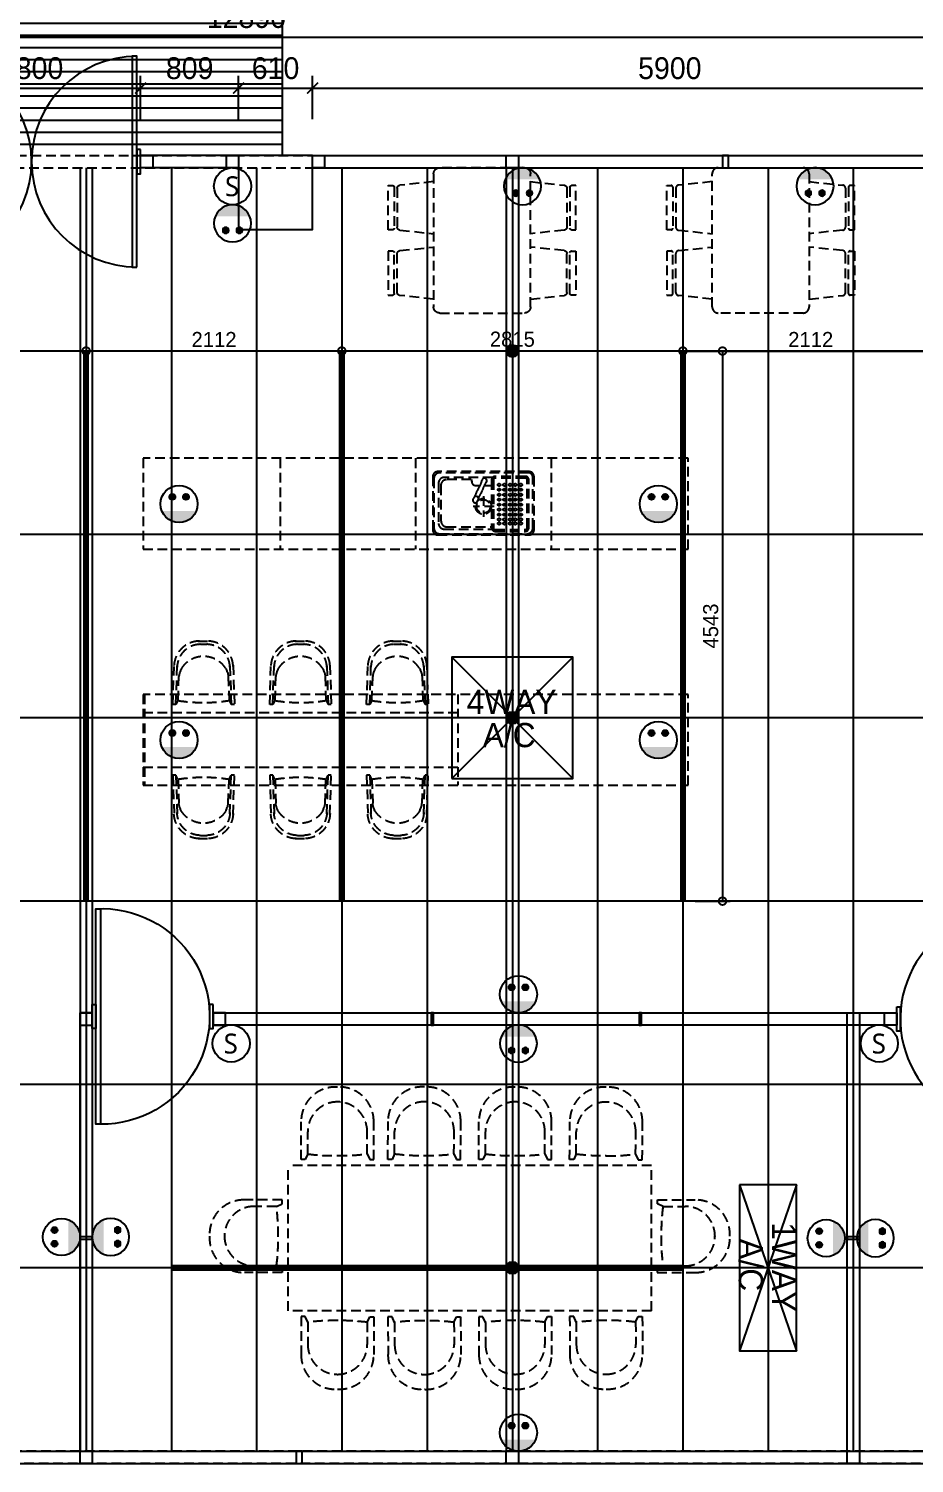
# Model space of a CAD drawing. Header units: millimetres. Extents: x 208943 to 287447, y 51026 to 80481.
# Drawn here: x 264130 to 271441, y 58606 to 70454 of the extents above; entities that cross this region are included whole.
import ezdxf

# ---------------------------------------------------------------- set-up
doc = ezdxf.new("R2010")
doc.units = ezdxf.units.MM
doc.header["$LTSCALE"] = 100
doc.header["$PDMODE"] = 3
doc.linetypes.add('DH-HID2', pattern=[1.2, 0.8, -0.4])
doc.linetypes.add('HID', pattern=[2.5, 1.5, -1])
doc.layers.get('DEFPOINTS').update_dxf_attribs({"color": 248})
for name, color, linetype in [('0-ELC TEXT', 7, 'Continuous'), ('06-LIGHT', 4, 'Continuous'), ('07-DIM WAL', 5, 'Continuous'), ('2CONTINUOUS', 2, 'Continuous'), ('3.기호.계단선', 30, 'Continuous'), ('C-WALL2', 3, 'Continuous'), ('C-WIN', 4, 'Continuous'), ('CO-DO-FR', 7, 'Continuous'), ('CO-DOOR', 8, 'Continuous'), ('E-HAT', 251, 'Continuous'), ('FU-FURM', 251, 'DH-HID2'), ('설비', 140, 'Continuous')]:
    doc.layers.add(name, color=color, linetype=linetype)
doc.styles.add('HY울릉도L', font='Expo M.ttf')
doc.styles.add('YOURNAME', font='HY울릉도M.TTF')
doc.styles.add('코레일둥고', font='Korail_Round_Gothic_Medium.ttf')
doc.dimstyles.new('50', dxfattribs={"dimscale": 50, "dimtxt": 2.5, "dimasz": 2.5, "dimexe": 1.25, "dimexo": 2, "dimtad": 1, "dimdec": 0, "dimtxsty": 'HY울릉도L', "dimblk": 'DOTSMALL', "dimcen": 2.5, "dimclrd": 1, "dimclre": 1, "dimclrt": 7, "dimadec": 0, "dimazin": 0, "dimtfac": 1, "dimtdec": 0, "dimtix": 1, "dimtmove": 0, "dimatfit": 3, "dimldrblk": 'DOTSMALL', "dimfxl": 0, "dimarcsym": 0})
doc.dimstyles.new('YOURNAME-100', dxfattribs={"dimscale": 100, "dimtxt": 1.8, "dimasz": 0.9, "dimexe": 1, "dimexo": 3, "dimgap": 0.7, "dimtad": 1, "dimdec": 0, "dimzin": 0, "dimdsep": 46, "dimtxsty": 'YOURNAME', "dimblk": 'ARCHTICK', "dimcen": 0, "dimclrd": 1, "dimclre": 1, "dimclrt": 7, "dimadec": 0, "dimazin": 0, "dimtfac": 1, "dimtdec": 0, "dimtix": 1, "dimtmove": 2, "dimatfit": 3, "dimldrblk": 'ARCHTICK', "dimfxl": 0, "dimtolj": 1, "dimtzin": 0, "dimarcsym": 0})

# ---------------------------------------------------------------- blocks, each defined once
blk = doc.blocks.new('wjscpvudaus')
at = {"layer": '2CONTINUOUS'}
blk.add_lwpolyline([(223833, 69406), (223833, 68796), (224443, 68796), (224443, 69406)], close=True, dxfattribs=at)
blk = doc.blocks.new('D-014')
at = {"layer": 'CO-DO-FR'}
for points in [[(0, 200), (30, 200), (30, 0), (0, 0)], [(1800, 200), (1770, 200), (1770, 0), (1800, 0)]]:
    blk.add_lwpolyline(points, close=True, dxfattribs=at)
at = {"layer": 'CO-DOOR'}
for points in [[(30, -770), (30, 970), (70, 970), (70, -770)], [(1770, -770), (1770, 970), (1730, 970), (1730, -770)]]:
    blk.add_lwpolyline(points, close=True, dxfattribs=at)
for centre, start, end in [((30, 100), 270, 90), ((1770, 100), 90, 270)]:
    blk.add_arc(centre, 870, start, end, dxfattribs=at)
blk = doc.blocks.new('D-013')
at = {"layer": 'CO-DO-FR'}
for points in [[(0, 200), (30, 200), (30, 0), (0, 0)], [(1000, 200), (970, 200), (970, 0), (1000, 0)]]:
    blk.add_lwpolyline(points, close=True, dxfattribs=at)
at = {"layer": 'CO-DOOR'}
blk.add_lwpolyline([(930, 990), (930, -790), (970, -790), (970, 990)], close=True, dxfattribs=at)
blk.add_arc((920, 101), 890, 86.7961, 270.6278, dxfattribs=at)
blk = doc.blocks.new('F-122')
at = {"layer": 'FU-FURM'}
for p, q in [((-45, 508), (33, 508)), ((-26, 482), (27, 482)), ((-254, -17), (-244, 297)), ((-228, -17), (-218, 303)), ((-200, 238), (-201, 235)), ((-199, 242), (-200, 238)), ((-198, 247), (-199, 242)), ((-196, 252), (-198, 247)), ((-194, 257), (-196, 252)), ((-192, 262), (-194, 257)), ((-190, 267), (-192, 262)), ((-188, 272), (-190, 267)), ((-186, 277), (-188, 272)), ((-183, 281), (-186, 277)), ((183, 282), (185, 278)), ((185, 278), (187, 273)), ((187, 273), (189, 268)), ((189, 268), (191, 263)), ((191, 263), (193, 257)), ((193, 257), (195, 252)), ((195, 252), (197, 247)), ((197, 247), (199, 243)), ((199, 243), (200, 239)), ((200, 239), (201, 235)), ((218, 302), (228, -17)), ((243, 308), (254, -17)), ((-210, 17), (-204, 215)), ((-203, 225), (-204, 222)), ((-204, 222), (-204, 219)), ((-204, 219), (-204, 215)), ((-202, 231), (-203, 228)), ((-203, 228), (-203, 225)), ((-201, 235), (-202, 231)), ((201, 235), (201, 232)), ((201, 232), (202, 229)), ((202, 229), (203, 226)), ((203, 226), (203, 222)), ((203, 222), (203, 219)), ((203, 219), (204, 216)), ((204, 216), (210, 17)), ((-212, 17), (-228, -17)), ((212, 17), (228, -17)), ((-228, -17), (-254, -17)), ((254, -17), (228, -17))]:
    blk.add_line(p, q, dxfattribs=at)
for centre, radius, start, end in [((-31, 294), 214, 90.9092, 178.7855), ((-25, 287), 194, 90.9092, 178.7854), ((24, 287), 194, 1.3565, 89.233), ((30, 294), 214, 1.3567, 89.233), ((0, 162), 219, 33.195, 146.9472), ((0, 162), 219, 158.3494, 158.4722), ((0, 162), 219, 21.67, 21.7928), ((-2, 1331), 1331, 260.9232, 279.2189)]:
    blk.add_arc(centre, radius, start, end, dxfattribs=at)
blk = doc.blocks.new('F-507')
at = {"layer": 'FU-FURM'}
for p, q in [((512, 775), (147, 775)), ((147, 775), (147, 738)), ((160, 725), (500, 725)), ((512, 738), (512, 775)), ((688, 775), (1053, 775)), ((688, 738), (688, 775)), ((1040, 725), (700, 725)), ((1053, 775), (1053, 738)), ((115, 400), (145, 678)), ((169, 700), (500, 700)), ((515, 678), (545, 400)), ((685, 678), (655, 400)), ((1031, 700), (700, 700)), ((1085, 400), (1055, 678)), ((50, 400), (1150, 400)), ((0, -350), (0, 350)), ((1200, 350), (1200, -350)), ((1150, -400), (50, -400)), ((115, -400), (145, -678)), ((515, -678), (545, -400)), ((685, -678), (655, -400)), ((1085, -400), (1055, -678)), ((169, -700), (500, -700)), ((1031, -700), (700, -700)), ((147, -775), (147, -738)), ((512, -775), (147, -775)), ((160, -725), (500, -725)), ((512, -738), (512, -775)), ((688, -738), (688, -775)), ((688, -775), (1053, -775)), ((1040, -725), (700, -725)), ((1053, -775), (1053, -738))]:
    blk.add_line(p, q, dxfattribs=at)
for centre, radius, start, end in [((160, 738), 12.5, 180, 270), ((500, 738), 12.5, 270, 0), ((700, 738), 12.5, 180, 270), ((1040, 738), 12.5, 270, 0), ((169, 675), 25, 90, 172.4054), ((491, 675), 25, 7.5946, 90), ((709, 675), 25, 90, 172.4054), ((1031, 675), 25, 7.5946, 90), ((50, 350), 50, 90, 180), ((1150, 350), 50, 0, 90), ((50, -350), 50, 180, 270), ((1150, -350), 50, 270, 0), ((169, -675), 25, 187.5946, 270), ((491, -675), 25, 270, 352.4054), ((709, -675), 25, 187.5946, 270), ((1031, -675), 25, 270, 352.4054), ((160, -738), 12.5, 90, 180), ((500, -738), 12.5, 0, 90), ((700, -738), 12.5, 90, 180), ((1040, -738), 12.5, 0, 90)]:
    blk.add_arc(centre, radius, start, end, dxfattribs=at)
blk = doc.blocks.new('F-513')
at = {"layer": 'FU-FURM'}
for p, q in [((109, 648), (108, 960)), ((709, 649), (708, 961)), ((825, 650), (826, 962)), ((1425, 649), (1426, 961)), ((1575, 649), (1576, 961)), ((2175, 648), (2176, 960)), ((2325, 648), (2326, 960)), ((2925, 647), (2926, 959)), ((163, 695), (163, 879)), ((654, 696), (653, 879)), ((880, 697), (880, 880)), ((1370, 696), (1371, 880)), ((1630, 696), (1630, 879)), ((2120, 695), (2121, 879)), ((2380, 695), (2380, 879)), ((2870, 694), (2871, 878)), ((3000, 600), (0, 600)), ((0, -600), (0, 600)), ((142, 648), (109, 648)), ((163, 695), (142, 648)), ((654, 696), (675, 649)), ((675, 649), (709, 649)), ((859, 650), (825, 650)), ((880, 697), (859, 650)), ((1370, 696), (1391, 649)), ((1391, 649), (1425, 649)), ((1609, 649), (1575, 649)), ((1630, 696), (1609, 649)), ((2120, 695), (2141, 648)), ((2141, 648), (2175, 648)), ((2359, 648), (2325, 648)), ((2380, 695), (2359, 648)), ((2870, 694), (2891, 647)), ((2891, 647), (2925, 647)), ((3000, -600), (3000, 600)), ((-49, 317), (-361, 316)), ((-96, 262), (-279, 262)), ((-96, 262), (-49, 283)), ((-49, 283), (-49, 317)), ((3049, 317), (3361, 316)), ((3049, 283), (3049, 317)), ((3096, 262), (3049, 283)), ((3096, 262), (3279, 262)), ((-95, -229), (-279, -229)), ((-95, -229), (-48, -249)), ((3095, -229), (3048, -249)), ((3095, -229), (3279, -229)), ((-48, -283), (-360, -284)), ((-48, -249), (-48, -283)), ((3048, -249), (3048, -283)), ((3048, -283), (3360, -284)), ((3000, -600), (0, -600)), ((109, -648), (108, -960)), ((142, -648), (109, -648)), ((163, -695), (142, -648)), ((163, -695), (163, -879)), ((654, -696), (653, -879)), ((654, -696), (675, -649)), ((675, -649), (709, -649)), ((709, -649), (708, -961)), ((825, -650), (826, -962)), ((859, -650), (825, -650)), ((880, -697), (859, -650)), ((880, -697), (880, -880)), ((1370, -696), (1391, -649)), ((1370, -696), (1371, -880)), ((1391, -649), (1425, -649)), ((1425, -649), (1426, -961)), ((1609, -649), (1575, -649)), ((1575, -649), (1576, -961)), ((1630, -696), (1609, -649)), ((1630, -696), (1630, -879)), ((2120, -695), (2141, -648)), ((2120, -695), (2121, -879)), ((2141, -648), (2175, -648)), ((2175, -648), (2176, -960)), ((2325, -648), (2326, -960)), ((2359, -648), (2325, -648)), ((2380, -695), (2359, -648)), ((2380, -695), (2380, -879)), ((2870, -694), (2891, -647)), ((2870, -694), (2871, -878)), ((2891, -647), (2925, -647)), ((2925, -647), (2926, -959))]:
    blk.add_line(p, q, dxfattribs=at)
for centre, radius, start, end in [((392, 964), 284, 86.794, 180.7191), ((424, 964), 284, 359.4711, 93.3157), ((1109, 965), 284, 86.6843, 180.5289), ((1142, 965), 284, 359.2809, 93.206), ((1860, 964), 284, 86.6843, 180.5289), ((1892, 964), 284, 359.2809, 93.206), ((2610, 963), 284, 86.6843, 180.5289), ((2642, 963), 284, 359.2809, 93.206), ((409, 879), 246, 89.8511, 180.0951), ((408, 879), 246, 0.0951, 90.3391), ((1126, 880), 246, 89.6609, 179.9049), ((1125, 880), 246, 359.9049, 90.1489), ((1876, 879), 246, 89.6609, 179.9049), ((1875, 879), 246, 359.9049, 90.1489), ((2626, 878), 246, 89.6609, 179.9049), ((2625, 878), 246, 359.9049, 90.1489), ((383, 2450), 1769, 262.8573, 270.8212), ((428, 2450), 1769, 269.369, 277.3329), ((1106, 2451), 1769, 262.6671, 270.631), ((1150, 2451), 1769, 269.1788, 277.1427), ((1856, 2450), 1769, 262.6671, 270.631), ((1900, 2450), 1769, 269.1788, 277.1427), ((2606, 2450), 1769, 262.6671, 270.631), ((2651, 2449), 1769, 269.1788, 277.1427), ((-364, 32), 284, 89.4711, 183.3157), ((-279, 16), 246, 90.0951, 180.3391), ((-1850, 36), 1769, 359.369, 7.3329), ((4850, 36), 1769, 172.6671, 180.631), ((3279, 16), 246, 359.6609, 89.9049), ((3364, 32), 284, 356.6843, 90.5289), ((-364, 0), 284, 176.794, 270.7191), ((-279, 17), 246, 179.8511, 270.0951), ((-1850, -9), 1769, 352.8573, 0.8212), ((4850, -9), 1769, 179.1788, 187.1427), ((3279, 17), 246, 269.9049, 0.1489), ((3364, 0), 284, 269.2809, 3.206), ((383, -2450), 1769, 89.1788, 97.1427), ((428, -2450), 1769, 82.6671, 90.631), ((1106, -2451), 1769, 89.369, 97.3329), ((1150, -2451), 1769, 82.8573, 90.8212), ((1856, -2450), 1769, 89.369, 97.3329), ((1900, -2450), 1769, 82.8573, 90.8212), ((2606, -2450), 1769, 89.369, 97.3329), ((2651, -2449), 1769, 82.8573, 90.8212), ((409, -879), 246, 179.9049, 270.1489), ((408, -879), 246, 269.6609, 359.9049), ((1126, -880), 246, 180.0951, 270.3391), ((1125, -880), 246, 269.8511, 0.0951), ((1876, -879), 246, 180.0951, 270.3391), ((1875, -879), 246, 269.8511, 0.0951), ((2626, -878), 246, 180.0951, 270.3391), ((2625, -878), 246, 269.8511, 0.0951), ((392, -964), 284, 179.2809, 273.206), ((424, -964), 284, 266.6843, 0.5289), ((1109, -965), 284, 179.4711, 273.3157), ((1142, -965), 284, 266.794, 0.7191), ((1860, -964), 284, 179.4711, 273.3157), ((1892, -964), 284, 266.794, 0.7191), ((2610, -963), 284, 179.4711, 273.3157), ((2642, -963), 284, 266.794, 0.7191)]:
    blk.add_arc(centre, radius, start, end, dxfattribs=at)
blk = doc.blocks.new('cjhrtgy')
at = {"layer": 'E-HAT'}
h = blk.add_hatch(dxfattribs=at)
h.set_pattern_fill('_USER', color=256, scale=100, pattern_type=0)
h.set_pattern_definition([(0, (42030.09, 0), (0, 100), [])])
h.paths.add_polyline_path([(262798, 71356), (266223, 71356), (266223, 69406), (262798, 69406)])
at = {"layer": 'C-WALL2'}
blk.add_lwpolyline([(263254, 69406), (262798, 69406), (262798, 71356), (266223, 71356), (266223, 69406), (265054, 69406)], dxfattribs=at)
at = {"layer": 'C-WIN'}
for p, q in [((265863, 69406), (265154, 69406)), ((266473, 69406), (274413, 69406)), ((265863, 69306), (265154, 69306)), ((266473, 69306), (274413, 69306)), ((258873, 58706), (277373, 58706)), ((258873, 58606), (277373, 58606))]:
    blk.add_line(p, q, dxfattribs=at)
for points in [[(265054, 69406), (265154, 69406), (265154, 69306), (265054, 69306)], [(265763, 69406), (265863, 69406), (265863, 69306), (265763, 69306)], [(266473, 69406), (266573, 69406), (266573, 69306), (266473, 69306)], [(268073, 69406), (268173, 69406), (268173, 69306), (268073, 69306)], [(269858, 69406), (269858, 69306), (269908, 69306), (269908, 69406)], [(264554, 62326), (264654, 62326), (264654, 58606), (264554, 58606)], [(264554, 62226), (264654, 62226), (264654, 62326), (264554, 62326)], [(265654, 62326), (271296, 62326), (271296, 62226), (265654, 62226)], [(265654, 62226), (265754, 62226), (265754, 62326), (265654, 62326)], [(267472, 62226), (267472, 62326), (267452, 62326), (267452, 62226)], [(269190, 62226), (269190, 62326), (269170, 62326), (269170, 62226)], [(270888, 62326), (270988, 62326), (270988, 58606), (270888, 58606)], [(271196, 62326), (271296, 62326), (271296, 62226), (271196, 62226)], [(264554, 60456), (264654, 60456), (264654, 60476), (264554, 60476)], [(270888, 60456), (270988, 60456), (270988, 60476), (270888, 60476)], [(266388, 58606), (266388, 58706), (266338, 58706), (266338, 58606)], [(268073, 58706), (268173, 58706), (268173, 58606), (268073, 58606)]]:
    blk.add_lwpolyline(points, close=True, dxfattribs=at)
at = {"layer": 'FU-FURM'}
for p, q in [((266205, 66906), (266205, 66156)), ((267324, 66906), (267324, 66156)), ((268443, 66906), (268443, 66156)), ((267475, 66739), (267475, 66331)), ((268254, 66787), (267523, 66787)), ((267960, 66749), (267561, 66749)), ((267784, 66730), (267580, 66730)), ((267784, 66730), (267789, 66711)), ((267951, 66727), (267951, 66333)), ((267961, 66727), (267961, 66333)), ((267966, 66727), (267966, 66333)), ((268230, 66757), (267981, 66757)), ((268230, 66747), (267981, 66747)), ((268230, 66742), (267981, 66742)), ((268245, 66333), (268245, 66727)), ((268250, 66333), (268250, 66727)), ((268260, 66333), (268260, 66727)), ((268292, 66331), (268292, 66749)), ((267513, 66701), (267513, 66369)), ((267533, 66683), (267533, 66388)), ((267817, 66682), (267858, 66682)), ((267885, 66594), (267885, 66422)), ((267890, 66682), (267951, 66682)), ((267972, 66508), (267799, 66508)), ((267523, 66283), (268245, 66283)), ((267561, 66321), (267953, 66321)), ((267580, 66340), (267951, 66340)), ((267981, 66318), (268230, 66318)), ((267981, 66313), (268230, 66313)), ((267981, 66303), (268230, 66303)), ((265086, 64956), (265086, 64206)), ((267674, 64956), (267674, 64206)), ((265074, 64806), (267674, 64806)), ((265074, 64356), (267674, 64356))]:
    blk.add_line(p, q, dxfattribs=at)
for points in [[(269574, 66156), (269574, 66906), (265074, 66906), (265074, 66156)], [(269574, 64956), (265074, 64956), (265074, 64206), (269574, 64206)]]:
    blk.add_lwpolyline(points, close=True, dxfattribs=at)
blk.add_lwpolyline([(267506, 66274), (268262, 66274, 0.414214), (268302, 66314), (268302, 66756, 0.414214), (268262, 66796), (267506, 66796, 0.414214), (267466, 66756), (267466, 66314, 0.414214)], format="xyb", close=True, dxfattribs=at)
for centre, radius in [((268014, 66687), 10.7), ((268014, 66647), 10.7), ((268014, 66605), 10.7), ((268058, 66687), 10.7), ((268058, 66647), 10.7), ((268058, 66605), 10.7), ((268104, 66687), 10.7), ((268104, 66647), 10.7), ((268104, 66605), 10.7), ((268147, 66687), 10.7), ((268147, 66647), 10.7), ((268147, 66605), 10.7), ((268193, 66687), 10.7), ((268193, 66647), 10.7), ((268193, 66605), 10.7), ((267884, 66509), 65.6), ((267884, 66509), 56.1), ((268014, 66565), 10.7), ((268014, 66523), 10.7), ((268014, 66483), 10.7), ((268058, 66565), 10.7), ((268058, 66523), 10.7), ((268058, 66483), 10.7), ((268104, 66565), 10.7), ((268104, 66523), 10.7), ((268104, 66483), 10.7), ((268147, 66565), 10.7), ((268147, 66523), 10.7), ((268147, 66483), 10.7), ((268193, 66565), 10.7), ((268193, 66523), 10.7), ((268193, 66483), 10.7), ((268014, 66441), 10.7), ((268014, 66401), 10.7), ((268014, 66368), 10.7), ((268058, 66441), 10.7), ((268058, 66401), 10.7), ((268058, 66368), 10.7), ((268104, 66441), 10.7), ((268104, 66401), 10.7), ((268104, 66368), 10.7), ((268147, 66441), 10.7), ((268147, 66401), 10.7), ((268147, 66368), 10.7), ((268193, 66441), 10.7), ((268193, 66401), 10.7), ((268193, 66368), 10.7)]:
    blk.add_circle(centre, radius, dxfattribs=at)
for centre, radius, start, end in [((267523, 66739), 47.5, 90, 180), ((267561, 66701), 47.5, 90, 180), ((267580, 66682), 47.5, 90, 180), ((267817, 66711), 28.5, 180, 270), ((267692, 66764), 185, 323.5863, 349.4447), ((267892, 66722), 20, 310.6945, 180.7549), ((268056, 66599), 185, 141.4118, 166.8606), ((267981, 66727), 30, 90, 180), ((267981, 66727), 20, 90, 180), ((267981, 66727), 15, 90, 180), ((268230, 66727), 30, 0, 90), ((268230, 66727), 20, 0, 90), ((268230, 66727), 15, 0, 90), ((268254, 66749), 38, 0, 90), ((267574, 66716), 270, 325.9944, 343.4491), ((267824, 66572), 20, 16.6147, 121.8543), ((267881, 66624), 50, 143.5863, 163.4491), ((268016, 66513), 185, 143.6787, 165.202), ((267827, 66652), 50, 323.6787, 346.8606), ((267950, 66711), 28.5, 270, 271.7483), ((267817, 66558), 20, 161.8768, 5.5388), ((267561, 66369), 47.5, 180, 270), ((267582, 66388), 47.5, 180, 270), ((267523, 66331), 47.5, 180, 270), ((267981, 66333), 30, 180, 270), ((267981, 66333), 20, 180, 270), ((267981, 66333), 15, 180, 270), ((268230, 66333), 30, 270, 0), ((268230, 66333), 20, 270, 0), ((268230, 66333), 15, 270, 0), ((268245, 66331), 47.5, 270, 0)]:
    blk.add_arc(centre, radius, start, end, dxfattribs=at)
at = {"layer": '2CONTINUOUS'}
blk.add_blockref('wjscpvudaus', (42030, 0), dxfattribs=at)
at = {"layer": 'CO-DOOR'}
for name, p in [('D-014', (263254, 69256)), ('D-013', (271296, 62176))]:
    blk.add_blockref(name, p, dxfattribs=at)
at = {"layer": 'CO-DOOR', "xscale": -1}
blk.add_blockref('D-013', (265654, 62196), dxfattribs=at)
at = {"layer": 'FU-FURM', "xscale": -1}
for name, p, rotation in [('F-507', (267873, 69306), 90), ('F-122', (265574, 64273), 180), ('F-122', (266374, 64273), 180), ('F-122', (267174, 64273), 180)]:
    blk.add_blockref(name, p, dxfattribs=dict(at, rotation=rotation))
at = {"layer": 'FU-FURM', "rotation": 270}
blk.add_blockref('F-507', (270173, 69306), dxfattribs=at)
at = {"layer": 'FU-FURM'}
for name, p in [('F-122', (265574, 64889)), ('F-122', (266374, 64889)), ('F-122', (267174, 64889)), ('F-513', (266271, 60466))]:
    blk.add_blockref(name, p, dxfattribs=at)
blk = doc.blocks.new('SW')
at = {"layer": '설비', "color": 140}
blk.add_circle((11533254, -14277699), 184, dxfattribs=at)
at = {"layer": '설비', "color": 140, "insert": (11533320, -14277601), "char_height": 197.14, "attachment_point": 3, "style": '코레일둥고'}
blk.add_mtext_dynamic_manual_height_columns('{\\fMalgun Gothic|b0|i0|c129|p50;S}', width=314.33, gutter_width=2.19, heights=[0], dxfattribs=at)
blk = doc.blocks.new('egoo')
at = {"layer": '설비'}
h = blk.add_hatch(color=140, dxfattribs=at)
edge = h.paths.add_edge_path()
edge.add_arc((1015645, 443434), 22.3, 0, 360)
h = blk.add_hatch(color=140, dxfattribs=at)
edge = h.paths.add_edge_path()
edge.add_arc((1015748, 443434), 22.3, 0, 360)
h = blk.add_hatch(color=140, dxfattribs=at)
edge = h.paths.add_edge_path()
edge.add_line((1015826, 443329), (1015567, 443329))
edge.add_ellipse((1015696, 443381), major_axis=(99, 99), ratio=1, start_angle=156.9578, end_angle=293.0422)
at = {"layer": '설비', "color": 140}
for centre, radius in [((1015696, 443381), 140), ((1015645, 443434), 22.3), ((1015748, 443434), 22.3)]:
    blk.add_circle(centre, radius, dxfattribs=at)
blk = doc.blocks.new('_ArchTick')
at = {"color": 0, "linetype": 'ByBlock', "const_width": 0.15}
blk.add_lwpolyline([(-0.5, -0.5), (0.5, 0.5)], dxfattribs=at)
blk = doc.blocks.new('*D150')
at = {"layer": 'C-WIN', "color": 1, "lineweight": -2}
for p, q in [((258873, 69706), (258873, 70927)), ((277373, 69706), (277373, 70927)), ((277373, 70827), (258873, 70827))]:
    blk.add_line(p, q, dxfattribs=at)
at = {"layer": 'DEFPOINTS', "color": 0}
for p in [(258873, 70827), (258873, 69406), (277373, 69406)]:
    blk.add_point(p, dxfattribs=at)
at = {"layer": 'C-WIN', "color": 1, "lineweight": -2, "xscale": 90, "yscale": 90, "zscale": 90, "rotation": 180}
blk.add_blockref('_ArchTick', (258873, 70827), dxfattribs=at)
at = {"layer": 'C-WIN', "color": 1, "lineweight": -2, "xscale": 90, "yscale": 90, "zscale": 90}
blk.add_blockref('_ArchTick', (277373, 70827), dxfattribs=at)
at = {"layer": 'C-WIN', "color": 7, "insert": (268123, 70991), "char_height": 180, "attachment_point": 5, "style": 'YOURNAME'}
blk.add_mtext('\\A1;18500', dxfattribs=at)
blk = doc.blocks.new('*D152')
at = {"layer": 'C-WIN', "color": 1, "lineweight": -2}
for p, q in [((259483, 69706), (259483, 70485)), ((259483, 70385), (272373, 70385)), ((272373, 69706), (272373, 70485))]:
    blk.add_line(p, q, dxfattribs=at)
at = {"layer": 'DEFPOINTS', "color": 0}
for p in [(272373, 70385), (259483, 69406), (272373, 69406)]:
    blk.add_point(p, dxfattribs=at)
at = {"layer": 'C-WIN', "color": 1, "lineweight": -2, "xscale": 90, "yscale": 90, "zscale": 90, "rotation": 180}
blk.add_blockref('_ArchTick', (259483, 70385), dxfattribs=at)
at = {"layer": 'C-WIN', "color": 1, "lineweight": -2, "xscale": 90, "yscale": 90, "zscale": 90}
blk.add_blockref('_ArchTick', (272373, 70385), dxfattribs=at)
at = {"layer": 'C-WIN', "color": 7, "insert": (265928, 70549), "char_height": 180, "attachment_point": 5, "style": 'YOURNAME'}
blk.add_mtext('\\A1;12890', dxfattribs=at)
blk = doc.blocks.new('*D157')
at = {"layer": 'C-WIN', "color": 1, "lineweight": -2}
for p, q in [((263254, 69706), (263254, 70064)), ((265054, 69706), (265054, 70064)), ((263254, 69964), (265054, 69964))]:
    blk.add_line(p, q, dxfattribs=at)
at = {"layer": 'DEFPOINTS', "color": 0}
for p in [(265054, 69964), (263254, 69406), (265054, 69406)]:
    blk.add_point(p, dxfattribs=at)
at = {"layer": 'C-WIN', "color": 1, "lineweight": -2, "xscale": 90, "yscale": 90, "zscale": 90, "rotation": 180}
blk.add_blockref('_ArchTick', (263254, 69964), dxfattribs=at)
at = {"layer": 'C-WIN', "color": 1, "lineweight": -2, "xscale": 90, "yscale": 90, "zscale": 90}
blk.add_blockref('_ArchTick', (265054, 69964), dxfattribs=at)
at = {"layer": 'C-WIN', "color": 7, "insert": (264154, 70127), "char_height": 180, "attachment_point": 5, "style": 'YOURNAME'}
blk.add_mtext('\\A1;1800', dxfattribs=at)
blk = doc.blocks.new('*D158')
at = {"layer": 'C-WIN', "color": 1, "lineweight": -2}
for p, q in [((265054, 69706), (265054, 70064)), ((265863, 69706), (265863, 70064)), ((265054, 69964), (265863, 69964))]:
    blk.add_line(p, q, dxfattribs=at)
at = {"layer": 'DEFPOINTS', "color": 0}
for p in [(265863, 69964), (265054, 69406), (265863, 69406)]:
    blk.add_point(p, dxfattribs=at)
at = {"layer": 'C-WIN', "color": 1, "lineweight": -2, "xscale": 90, "yscale": 90, "zscale": 90, "rotation": 180}
blk.add_blockref('_ArchTick', (265054, 69964), dxfattribs=at)
at = {"layer": 'C-WIN', "color": 1, "lineweight": -2, "xscale": 90, "yscale": 90, "zscale": 90}
blk.add_blockref('_ArchTick', (265863, 69964), dxfattribs=at)
at = {"layer": 'C-WIN', "color": 7, "insert": (265459, 70127), "char_height": 180, "attachment_point": 5, "style": 'YOURNAME'}
blk.add_mtext('\\A1;809', dxfattribs=at)
blk = doc.blocks.new('*D159')
at = {"layer": 'C-WIN', "color": 1, "lineweight": -2}
for p, q in [((265863, 69706), (265863, 70064)), ((266473, 69706), (266473, 70064)), ((265863, 69964), (266473, 69964))]:
    blk.add_line(p, q, dxfattribs=at)
at = {"layer": 'DEFPOINTS', "color": 0}
for p in [(266473, 69964), (265863, 69406), (266473, 69406)]:
    blk.add_point(p, dxfattribs=at)
at = {"layer": 'C-WIN', "color": 1, "lineweight": -2, "xscale": 90, "yscale": 90, "zscale": 90, "rotation": 180}
blk.add_blockref('_ArchTick', (265863, 69964), dxfattribs=at)
at = {"layer": 'C-WIN', "color": 1, "lineweight": -2, "xscale": 90, "yscale": 90, "zscale": 90}
blk.add_blockref('_ArchTick', (266473, 69964), dxfattribs=at)
at = {"layer": 'C-WIN', "color": 7, "insert": (266168, 70127), "char_height": 180, "attachment_point": 5, "style": 'YOURNAME'}
blk.add_mtext('\\A1;610', dxfattribs=at)
blk = doc.blocks.new('*D160')
at = {"layer": 'C-WIN', "color": 1, "lineweight": -2}
for p, q in [((266473, 69706), (266473, 70064)), ((272373, 69706), (272373, 70064)), ((266473, 69964), (272373, 69964))]:
    blk.add_line(p, q, dxfattribs=at)
at = {"layer": 'DEFPOINTS', "color": 0}
for p in [(272373, 69964), (266473, 69406), (272373, 69406)]:
    blk.add_point(p, dxfattribs=at)
at = {"layer": 'C-WIN', "color": 1, "lineweight": -2, "xscale": 90, "yscale": 90, "zscale": 90, "rotation": 180}
blk.add_blockref('_ArchTick', (266473, 69964), dxfattribs=at)
at = {"layer": 'C-WIN', "color": 1, "lineweight": -2, "xscale": 90, "yscale": 90, "zscale": 90}
blk.add_blockref('_ArchTick', (272373, 69964), dxfattribs=at)
at = {"layer": 'C-WIN', "color": 7, "insert": (269423, 70127), "char_height": 180, "attachment_point": 5, "style": 'YOURNAME'}
blk.add_mtext('\\A1;5900', dxfattribs=at)
blk = doc.blocks.new('*D173')
at = {"layer": 'C-WIN', "color": 1, "lineweight": -2}
for p, q in [((258873, 58306), (258873, 57420)), ((277373, 58306), (277373, 57420)), ((277373, 57520), (258873, 57520))]:
    blk.add_line(p, q, dxfattribs=at)
at = {"layer": 'DEFPOINTS', "color": 0}
for p in [(258873, 58606), (277373, 58606), (258873, 57520)]:
    blk.add_point(p, dxfattribs=at)
at = {"layer": 'C-WIN', "color": 1, "lineweight": -2, "xscale": 90, "yscale": 90, "zscale": 90, "rotation": 180}
blk.add_blockref('_ArchTick', (258873, 57520), dxfattribs=at)
at = {"layer": 'C-WIN', "color": 1, "lineweight": -2, "xscale": 90, "yscale": 90, "zscale": 90}
blk.add_blockref('_ArchTick', (277373, 57520), dxfattribs=at)
at = {"layer": 'C-WIN', "color": 7, "insert": (268123, 57683), "char_height": 180, "attachment_point": 5, "style": 'YOURNAME'}
blk.add_mtext('\\A1;18500', dxfattribs=at)
blk = doc.blocks.new('*D175')
at = {"layer": 'C-WIN', "color": 1, "lineweight": -2}
for p, q in [((258973, 58306), (258973, 57784)), ((265074, 58306), (265074, 57784)), ((258973, 57884), (265074, 57884))]:
    blk.add_line(p, q, dxfattribs=at)
at = {"layer": 'DEFPOINTS', "color": 0}
for p in [(258973, 58606), (265074, 58606), (265074, 57884)]:
    blk.add_point(p, dxfattribs=at)
at = {"layer": 'C-WIN', "color": 1, "lineweight": -2, "xscale": 90, "yscale": 90, "zscale": 90, "rotation": 180}
blk.add_blockref('_ArchTick', (258973, 57884), dxfattribs=at)
at = {"layer": 'C-WIN', "color": 1, "lineweight": -2, "xscale": 90, "yscale": 90, "zscale": 90}
blk.add_blockref('_ArchTick', (265074, 57884), dxfattribs=at)
at = {"layer": 'C-WIN', "color": 7, "insert": (262024, 58048), "char_height": 180, "attachment_point": 5, "style": 'YOURNAME'}
blk.add_mtext('\\A1;6101', dxfattribs=at)
blk = doc.blocks.new('*D176')
at = {"layer": 'C-WIN', "color": 1, "lineweight": -2}
for p, q in [((265074, 58306), (265074, 57784)), ((265174, 58306), (265174, 57784)), ((265074, 57884), (264984, 57884)), ((265074, 57884), (265174, 57884)), ((265174, 57884), (265264, 57884))]:
    blk.add_line(p, q, dxfattribs=at)
at = {"layer": 'DEFPOINTS', "color": 0}
for p in [(265074, 58606), (265174, 58606), (265174, 57884)]:
    blk.add_point(p, dxfattribs=at)
at = {"layer": 'C-WIN', "color": 1, "lineweight": -2, "xscale": 90, "yscale": 90, "zscale": 90}
blk.add_blockref('_ArchTick', (265074, 57884), dxfattribs=at)
at = {"layer": 'C-WIN', "color": 1, "lineweight": -2, "xscale": 90, "yscale": 90, "zscale": 90, "rotation": 180}
blk.add_blockref('_ArchTick', (265174, 57884), dxfattribs=at)
at = {"layer": 'C-WIN', "color": 7, "insert": (265124, 58048), "char_height": 180, "attachment_point": 5, "style": 'YOURNAME'}
blk.add_mtext('\\A1;100', dxfattribs=at)
blk = doc.blocks.new('fff')
at = {"layer": '3.기호.계단선'}
h = blk.add_hatch(color=256, dxfattribs=at)
h.dxf.hatch_style = 1
edge = h.paths.add_edge_path()
edge.add_arc((268123, 67792), 50, 0, 360)
h = blk.add_hatch(color=256, dxfattribs=at)
h.dxf.hatch_style = 1
edge = h.paths.add_edge_path()
edge.add_arc((268123, 64763), 50, 0, 360)
h = blk.add_hatch(color=256, dxfattribs=at)
h.dxf.hatch_style = 1
edge = h.paths.add_edge_path()
edge.add_arc((268123, 60221), 50, 0, 360)
for p, q in [((264554, 69306), (264554, 58706)), ((264604, 69306), (264604, 58706)), ((264654, 69306), (264654, 58706)), ((265308, 69306), (265308, 58706)), ((266011, 69306), (266011, 58706)), ((266715, 69306), (266715, 58706)), ((267419, 69306), (267419, 58706)), ((268073, 69306), (268073, 58706)), ((268123, 69306), (268123, 58706)), ((268173, 69306), (268173, 58706)), ((268827, 69306), (268827, 58706)), ((269531, 69306), (269531, 58706)), ((270235, 69306), (270235, 58706)), ((270938, 69306), (270938, 58706)), ((277273, 67792), (258973, 67792)), ((277273, 66278), (258973, 66278)), ((277273, 64763), (258973, 64763)), ((277273, 63249), (258973, 63249)), ((277273, 61735), (258973, 61735)), ((277273, 60221), (258973, 60221))]:
    blk.add_line(p, q, dxfattribs=at)
at = {"layer": '3.기호.계단선', "linetype": 'DH-HID2'}
for points in [[(277373, 58606), (258873, 58606), (258873, 69406), (277373, 69406)], [(277273, 58706), (258973, 58706), (258973, 69306), (277273, 69306)]]:
    blk.add_lwpolyline(points, close=True, dxfattribs=at)
at = {"layer": '3.기호.계단선'}
for centre in [(268123, 67792), (268123, 64763), (268123, 60221)]:
    blk.add_circle(centre, 50, dxfattribs=at)
blk = doc.blocks.new('_DOTSMALL')
at = {"color": 0, "linetype": 'ByBlock', "const_width": 0.5}
blk.add_lwpolyline([(-0.0625, 0, 1), (0.0625, 0, 1)], format="xyb", close=True, dxfattribs=at)
blk = doc.blocks.new('*D324')
at = {"color": 1, "lineweight": -2}
for p, q in [((269531, 67892), (269531, 67854)), ((271642, 67892), (271642, 67854)), ((269531, 67792), (271642, 67792))]:
    blk.add_line(p, q, dxfattribs=at)
at = {"layer": 'DEFPOINTS', "color": 0}
for p in [(269531, 67792), (271642, 67792), (271642, 67792)]:
    blk.add_point(p, dxfattribs=at)
at = {"color": 1, "lineweight": -2, "xscale": 125, "yscale": 125, "zscale": 125, "rotation": 180}
blk.add_blockref('_DOTSMALL', (269531, 67792), dxfattribs=at)
at = {"color": 1, "lineweight": -2, "xscale": 125, "yscale": 125, "zscale": 125}
blk.add_blockref('_DOTSMALL', (271642, 67792), dxfattribs=at)
at = {"color": 7, "insert": (270586, 67887), "char_height": 125, "attachment_point": 5, "style": 'HY울릉도L'}
blk.add_mtext('2112', dxfattribs=at)
blk = doc.blocks.new('*D325')
at = {"color": 1, "lineweight": -2}
for p, q in [((266715, 67892), (266715, 67854)), ((269531, 67892), (269531, 67854)), ((269531, 67792), (266715, 67792))]:
    blk.add_line(p, q, dxfattribs=at)
at = {"layer": 'DEFPOINTS', "color": 0}
for p in [(266715, 67792), (266715, 67792), (269531, 67792)]:
    blk.add_point(p, dxfattribs=at)
at = {"color": 1, "lineweight": -2, "xscale": 125, "yscale": 125, "zscale": 125, "rotation": 180}
blk.add_blockref('_DOTSMALL', (266715, 67792), dxfattribs=at)
at = {"color": 1, "lineweight": -2, "xscale": 125, "yscale": 125, "zscale": 125}
blk.add_blockref('_DOTSMALL', (269531, 67792), dxfattribs=at)
at = {"color": 7, "insert": (268123, 67889), "char_height": 125, "attachment_point": 5, "style": 'HY울릉도L'}
blk.add_mtext('2815', dxfattribs=at)
blk = doc.blocks.new('*D326')
at = {"color": 1, "lineweight": -2}
for p, q in [((264604, 67892), (264604, 67854)), ((266715, 67892), (266715, 67854)), ((266715, 67792), (264604, 67792))]:
    blk.add_line(p, q, dxfattribs=at)
at = {"layer": 'DEFPOINTS', "color": 0}
for p in [(264604, 67792), (264604, 67792), (266715, 67792)]:
    blk.add_point(p, dxfattribs=at)
at = {"color": 1, "lineweight": -2, "xscale": 125, "yscale": 125, "zscale": 125, "rotation": 180}
blk.add_blockref('_DOTSMALL', (264604, 67792), dxfattribs=at)
at = {"color": 1, "lineweight": -2, "xscale": 125, "yscale": 125, "zscale": 125}
blk.add_blockref('_DOTSMALL', (266715, 67792), dxfattribs=at)
at = {"color": 7, "insert": (265660, 67887), "char_height": 125, "attachment_point": 5, "style": 'HY울릉도L'}
blk.add_mtext('2112', dxfattribs=at)
blk = doc.blocks.new('*D327')
at = {"color": 1, "lineweight": -2}
for p, q in [((262492, 67892), (262492, 67854)), ((264604, 67892), (264604, 67854)), ((264604, 67792), (262492, 67792))]:
    blk.add_line(p, q, dxfattribs=at)
at = {"layer": 'DEFPOINTS', "color": 0}
for p in [(262492, 67792), (262492, 67792), (264604, 67792)]:
    blk.add_point(p, dxfattribs=at)
at = {"color": 1, "lineweight": -2, "xscale": 125, "yscale": 125, "zscale": 125, "rotation": 180}
blk.add_blockref('_DOTSMALL', (262492, 67792), dxfattribs=at)
at = {"color": 1, "lineweight": -2, "xscale": 125, "yscale": 125, "zscale": 125}
blk.add_blockref('_DOTSMALL', (264604, 67792), dxfattribs=at)
at = {"color": 7, "insert": (263548, 67887), "char_height": 125, "attachment_point": 5, "style": 'HY울릉도L'}
blk.add_mtext('2112', dxfattribs=at)
blk = doc.blocks.new('*D329')
at = {"color": 1, "lineweight": -2}
for p, q in [((269631, 67792), (269921, 67792)), ((269858, 67792), (269858, 63249)), ((269631, 63249), (269921, 63249))]:
    blk.add_line(p, q, dxfattribs=at)
at = {"layer": 'DEFPOINTS', "color": 0}
for p in [(269531, 67792), (269531, 63249), (269858, 63249)]:
    blk.add_point(p, dxfattribs=at)
at = {"color": 1, "lineweight": -2, "xscale": 125, "yscale": 125, "zscale": 125}
for p, rotation in [((269858, 67792), 90), ((269858, 63249), 270)]:
    blk.add_blockref('_DOTSMALL', p, dxfattribs=dict(at, rotation=rotation))
at = {"color": 7, "insert": (269761, 65521), "char_height": 125, "attachment_point": 5, "rotation": 90, "style": 'HY울릉도L'}
blk.add_mtext('4543', dxfattribs=at)

msp = doc.modelspace()

# ---------------------------------------------------------------- linework, layer by layer
at = {"layer": '06-LIGHT', "color": 10, "linetype": 'HID', "const_width": 50}
for points in [[(264603.8, 67792), (264603.8, 63249.1)], [(266715.3, 67792), (266715.3, 63249.1)], [(269530.7, 67792), (269530.7, 63249.1)], [(269530.7, 60220.5), (265307.6, 60220.5)]]:
    msp.add_lwpolyline(points, dxfattribs=at)
at = {"layer": 'C-WIN'}
for p, q in [((267622.1, 64262.5), (268622.1, 65262.5)), ((267622.1, 65262.5), (268622.1, 64262.5)), ((269999.5, 60905.5), (270469.5, 59535.5)), ((270469.5, 60905.5), (269999.5, 59535.5))]:
    msp.add_line(p, q, dxfattribs=at)
for points in [[(267622.1, 64262.5), (268622.1, 64262.5), (268622.1, 65262.5), (267622.1, 65262.5)], [(269999.5, 60905.5), (269999.5, 59535.5), (270469.5, 59535.5), (270469.5, 60905.5)]]:
    msp.add_lwpolyline(points, close=True, dxfattribs=at)

# ---------------------------------------------------------------- block references
at = {"layer": '07-DIM WAL'}
msp.add_blockref('cjhrtgy', (0, 0), dxfattribs=at)
at = {"layer": 'C-WIN'}
msp.add_blockref('fff', (0, 0), dxfattribs=at)
at = {"layer": '설비', "color": 140}
for name, p, xscale, yscale, zscale in [('SW', (-9345232, 11967235.8), 0.8333333333333335, 0.8333333333333335, 0.8333333333333335), ('egoo', (-847057.4, -419078.6), 1.095238115905954, 1.095238115905954, 1.095238115905954), ('egoo', (-843101.3, -419078.6), 1.095238115905954, 1.095238115905954, 1.095238115905954), ('egoo', (-847057.4, -421028.6), 1.095238115905954, 1.095238115905954, 1.095238115905954), ('egoo', (-843101.3, -421028.6), 1.095238115905954, 1.095238115905954, 1.095238115905954), ('egoo', (-844255.5, -423128.7), 1.095238115905954, 1.095238115905954, 1.095238115905954), ('SW', (-9345243.3, 11960155.8), 0.8333333333333335, 0.8333333333333335, 0.8333333333333335), ('SW', (-9339893, 11960155.8), 0.8333333333333335, 0.8333333333333335, 0.8333333333333335), ('egoo', (-844255.5, -426748.7), 1.095238115905954, 1.095238115905954, 1.095238115905954)]:
    msp.add_blockref(name, p, dxfattribs=dict(at, xscale=xscale, yscale=yscale, zscale=zscale))
at = {"layer": '설비', "color": 140, "yscale": 1.095238115905954, "zscale": 1.095238115905954}
for p, xscale, rotation in [((-844222.2, 554761.2), -1.095238115905954, 180), ((-841806.5, 554761.2), -1.095238115905954, 180), ((-846616.5, 554454.5), -1.095238115905954, 180), ((-844255.5, 547681.2), -1.095238115905954, 180), ((750008.7, -1051953.3), 1.095238115905954, 90), ((-220801.2, -1051953.3), -1.095238115905954, 270), ((756321.8, -1051963.3), 1.095238115905954, 90), ((-214488.1, -1051963.3), -1.095238115905954, 270)]:
    msp.add_blockref('egoo', p, dxfattribs=dict(at, xscale=xscale, rotation=rotation))

# ---------------------------------------------------------------- texts
at = {"layer": '0-ELC TEXT', "style": '코레일둥고'}
for s, p in [('4WAY', (267746, 64794.3)), ('A/C', (267878.6, 64520.4))]:
    msp.add_text(s, height=200, dxfattribs=at).set_placement(p)
for s, p in [('1WAY', (270266.3, 60596.7)), ('A/C', (269992.4, 60464.1))]:
    msp.add_text(s, height=200, rotation=270, dxfattribs=at).set_placement(p)

# ---------------------------------------------------------------- dimensions: what is measured, and where the dimension line sits
for base, p1, p2, picture, middle in [((262492.2, 67792), (264603.8, 67792), (262492.2, 67792), '*D327', (263548, 67887.3)), ((264603.7741, 67791.9669), (266715.3125, 67791.9669), (264603.7741, 67791.9669), '*D326', (265659.5433, 67887.2794))]:
    dim = msp.add_linear_dim(base=base, p1=p1, p2=p2, dimstyle='50', override={"dimtmove": 1})
    dim.commit()
    dim.dimension.update_dxf_attribs({"geometry": picture, "text_midpoint": middle})
for base, p1, p2, picture, middle in [((266715.3, 67792), (269530.7, 67792), (266715.3, 67792), '*D325', (268123, 67888.8)), ((271642.2356, 67791.9669), (269530.6971, 67791.9669), (271642.2356, 67791.9669), '*D324', (270586.4664, 67887.2794))]:
    dim = msp.add_linear_dim(base=base, p1=p1, p2=p2, dimstyle='50')
    dim.commit()
    dim.dimension.update_dxf_attribs({"geometry": picture, "text_midpoint": middle})
dim = msp.add_linear_dim(base=(269858.3, 63249.1), p1=(269530.7, 67792), p2=(269530.7, 63249.1), angle=90, dimstyle='50')
dim.commit()
dim.dimension.update_dxf_attribs({"geometry": '*D329', "text_midpoint": (269761.4, 65520.5)})
at = {"layer": 'C-WIN'}
for base, p1, p2, picture, middle in [((258873, 70827.3), (277373, 69406.3), (258873, 69406.3), '*D150', (268123, 70991)), ((272373, 70385.3), (259483, 69406.3), (272373, 69406.3), '*D152', (265928, 70549)), ((265054, 69963.6), (263254, 69406.3), (265054, 69406.3), '*D157', (264154, 70127.3)), ((265863, 69963.6), (265054, 69406.3), (265863, 69406.3), '*D158', (265458.5, 70127.3)), ((266473, 69963.6), (265863, 69406.3), (266473, 69406.3), '*D159', (266168, 70127.3)), ((272373, 69963.6), (266473, 69406.3), (272373, 69406.3), '*D160', (269423, 70127.3)), ((258873, 57519.8), (277373, 58606.3), (258873, 58606.3), '*D173', (268123, 57683.5)), ((265074, 57884.2), (258973, 58606.3), (265074, 58606.3), '*D175', (262023.5, 58047.9)), ((265174, 57884.2), (265074, 58606.3), (265174, 58606.3), '*D176', (265124, 58047.8))]:
    dim = msp.add_linear_dim(base=base, p1=p1, p2=p2, dimstyle='YOURNAME-100', override={"dimfxl": 1.25}, dxfattribs=at)
    dim.commit()
    dim.dimension.update_dxf_attribs({"geometry": picture, "text_midpoint": middle})

doc.saveas('drawing.dxf')
